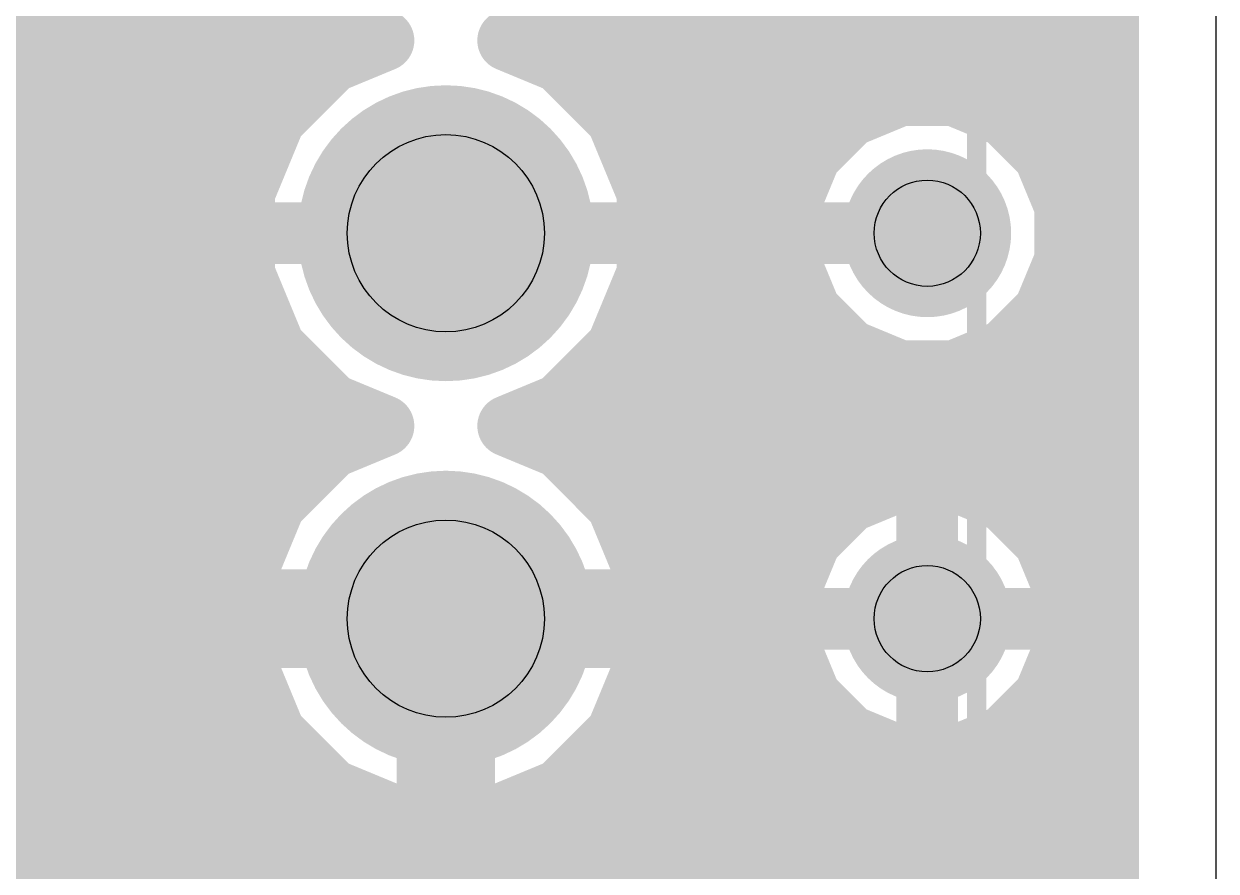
# Model space of a CAD drawing. Extents: x 0 to 1.9, y 0 to 1.15.
# Drawn here: x 1.5904 to 1.9, y 0.3845 to 0.6043 of the extents above; entities that cross this region are included whole.
import ezdxf

# ---------------------------------------------------------------- set-up
doc = ezdxf.new("R2010")
doc.units = 0
for name, color, linetype in [('1', 22, 'CONTINUOUS'), ('16', 175, 'CONTINUOUS'), ('17', 82, 'CONTINUOUS'), ('20', 7, 'CONTINUOUS'), ('21', 253, 'CONTINUOUS'), ('44', 253, 'CONTINUOUS')]:
    doc.layers.add(name, color=color, linetype=linetype)

# ---------------------------------------------------------------- blocks, each defined once
blk = doc.blocks.new('ROUNDP')
at = {"const_width": 0.5}
blk.add_lwpolyline([(0, -0.25, 1), (0, 0.25, 1), (0, -0.25)], format="xyb", dxfattribs=at)

msp = doc.modelspace()

# ---------------------------------------------------------------- linework, layer by layer
at = {"layer": '1', "const_width": 0.016}
for points in [[(1.872, 1.122), (1.872, 0.028)], [(1.655589, 0.620326), (1.670326, 0.605589)], [(1.729674, 0.605589), (1.74441, 0.620326)], [(1.493527, 0.608), (1.667915, 0.608)], [(1.670326, 0.605589), (1.68382, 0.6)], [(1.71618, 0.6), (1.729674, 0.605589)], [(1.732085, 0.608), (1.872, 0.608)], [(1.68382, 0.6), (1.670326, 0.59441)], [(1.729674, 0.59441), (1.71618, 0.6)], [(1.670326, 0.59441), (1.655589, 0.579674)], [(1.74441, 0.579674), (1.729674, 0.59441)], [(1.493527, 0.592), (1.667915, 0.592)], [(1.732085, 0.592), (1.872, 0.592)], [(1.817883, 0.585779), (1.804733, 0.580332)], [(1.832117, 0.585779), (1.817883, 0.585779)], [(1.845267, 0.580332), (1.832117, 0.585779)], [(1.804733, 0.580332), (1.794668, 0.570267)], [(1.855332, 0.570267), (1.845267, 0.580332)], [(1.655589, 0.579674), (1.647614, 0.56042)], [(1.752386, 0.56042), (1.74441, 0.579674)], [(1.493527, 0.576), (1.654068, 0.576)], [(1.745932, 0.576), (1.8004, 0.576)], [(1.8496, 0.576), (1.872, 0.576)], [(1.794668, 0.570267), (1.78922, 0.557117)], [(1.860779, 0.557117), (1.855332, 0.570267)], [(1.493527, 0.56), (1.647614, 0.56)], [(1.647614, 0.56042), (1.647614, 0.53958)], [(1.752386, 0.53958), (1.752386, 0.56042)], [(1.752386, 0.56), (1.790415, 0.56)], [(1.859585, 0.56), (1.872, 0.56)], [(1.78922, 0.557117), (1.78922, 0.542883)], [(1.860779, 0.542883), (1.860779, 0.557117)], [(1.496605, 0.544), (1.647614, 0.544)], [(1.752386, 0.544), (1.78922, 0.544)], [(1.860779, 0.544), (1.872, 0.544)], [(1.78922, 0.542883), (1.794668, 0.529733)], [(1.855332, 0.529733), (1.860779, 0.542883)], [(1.647614, 0.53958), (1.655589, 0.520326)], [(1.74441, 0.520326), (1.752386, 0.53958)], [(1.497527, 0.528), (1.652411, 0.528)], [(1.747589, 0.528), (1.7964, 0.528)], [(1.794668, 0.529733), (1.804733, 0.519668)], [(1.845267, 0.519668), (1.855332, 0.529733)], [(1.8536, 0.528), (1.872, 0.528)], [(1.655589, 0.520326), (1.670326, 0.505589)], [(1.729674, 0.505589), (1.74441, 0.520326)], [(1.804733, 0.519668), (1.817883, 0.51422)], [(1.832117, 0.51422), (1.845267, 0.519668)], [(1.817883, 0.51422), (1.832117, 0.51422)], [(1.454796, 0.512), (1.663915, 0.512)], [(1.736085, 0.512), (1.872, 0.512)], [(1.670326, 0.505589), (1.68382, 0.5)], [(1.71618, 0.5), (1.729674, 0.505589)], [(1.68382, 0.5), (1.670326, 0.49441)], [(1.729674, 0.49441), (1.71618, 0.5)], [(1.497527, 0.496), (1.674163, 0.496)], [(1.670326, 0.49441), (1.655589, 0.479674)], [(1.725837, 0.496), (1.872, 0.496)], [(1.74441, 0.479674), (1.729674, 0.49441)], [(1.817883, 0.485779), (1.804733, 0.480332)], [(1.832117, 0.485779), (1.817883, 0.485779)], [(1.845267, 0.480332), (1.832117, 0.485779)], [(1.496266, 0.48), (1.655915, 0.48)], [(1.655589, 0.479674), (1.647614, 0.46042)], [(1.744085, 0.48), (1.8044, 0.48)], [(1.752386, 0.46042), (1.74441, 0.479674)], [(1.804733, 0.480332), (1.794668, 0.470267)], [(1.855332, 0.470267), (1.845267, 0.480332)], [(1.8456, 0.48), (1.872, 0.48)], [(1.794668, 0.470267), (1.78922, 0.457117)], [(1.860779, 0.457117), (1.855332, 0.470267)], [(1.400811, 0.464), (1.649097, 0.464)], [(1.750903, 0.464), (1.792072, 0.464)], [(1.857928, 0.464), (1.872, 0.464)], [(1.647614, 0.46042), (1.647614, 0.43958)], [(1.752386, 0.43958), (1.752386, 0.46042)], [(1.78922, 0.457117), (1.78922, 0.442883)], [(1.860779, 0.442883), (1.860779, 0.457117)], [(1.400811, 0.448), (1.647614, 0.448)], [(1.752386, 0.448), (1.78922, 0.448)], [(1.860779, 0.448), (1.872, 0.448)], [(1.78922, 0.442883), (1.794668, 0.429733)], [(1.855332, 0.429733), (1.860779, 0.442883)], [(1.647614, 0.43958), (1.655589, 0.420326)], [(1.74441, 0.420326), (1.752386, 0.43958)], [(1.400811, 0.432), (1.650754, 0.432)], [(1.749246, 0.432), (1.793728, 0.432)], [(1.856272, 0.432), (1.872, 0.432)], [(1.794668, 0.429733), (1.804733, 0.419668)], [(1.845267, 0.419668), (1.855332, 0.429733)], [(1.655589, 0.420326), (1.670326, 0.405589)], [(1.729674, 0.405589), (1.74441, 0.420326)], [(1.804733, 0.419668), (1.817883, 0.41422)], [(1.832117, 0.41422), (1.845267, 0.419668)], [(1.400811, 0.416), (1.659915, 0.416)], [(1.740085, 0.416), (1.813587, 0.416)], [(1.817883, 0.41422), (1.832117, 0.41422)], [(1.836413, 0.416), (1.872, 0.416)], [(1.670326, 0.405589), (1.68958, 0.397614)], [(1.71042, 0.397614), (1.729674, 0.405589)], [(1.397, 0.4), (1.68382, 0.4)], [(1.68958, 0.397614), (1.71042, 0.397614)], [(1.71618, 0.4), (1.872, 0.4)], [(1.409613, 0.384), (1.872, 0.384)]]:
    msp.add_lwpolyline(points, dxfattribs=at)
at = {"layer": '1', "const_width": 0.008}
for points in [[(1.671857, 0.609285, 1), (1.668795, 0.601894)], [(1.667915, 0.604, 1), (1.667915, 0.612)], [(1.732085, 0.612, 1), (1.732085, 0.604)], [(1.731205, 0.601894, 1), (1.728143, 0.609285)], [(1.872, 0.604, 1), (1.872, 0.612)], [(1.667497, 0.602761, 1), (1.673154, 0.608418)], [(1.726846, 0.608418, 1), (1.732503, 0.602761)], [(1.685351, 0.596304, 1), (1.682289, 0.603695)], [(1.682289, 0.596304, 1), (1.685351, 0.603695)], [(1.71771, 0.603695, 1), (1.714649, 0.596304)], [(1.714649, 0.603695, 1), (1.71771, 0.596304)], [(1.668795, 0.598106, 1), (1.671856, 0.590715)], [(1.673154, 0.591582, 1), (1.667497, 0.597239)], [(1.732503, 0.597239, 1), (1.726846, 0.591582)], [(1.728143, 0.590715, 1), (1.731205, 0.598106)], [(1.667915, 0.588, 1), (1.667915, 0.596)], [(1.732085, 0.596, 1), (1.732085, 0.588)], [(1.872, 0.588, 1), (1.872, 0.596)], [(1.817883, 0.589779, 1), (1.817883, 0.581779)], [(1.819414, 0.582084, 1), (1.816352, 0.589475)], [(1.833648, 0.589475, 1), (1.830586, 0.582084)], [(1.832117, 0.581779, 1), (1.832117, 0.589779)], [(1.807561, 0.577504, 1), (1.801904, 0.583161)], [(1.848096, 0.583161, 1), (1.842439, 0.577504)], [(1.652761, 0.582503, 1), (1.658418, 0.576846)], [(1.659285, 0.578143, 1), (1.651894, 0.581205)], [(1.748106, 0.581205, 1), (1.740715, 0.578143)], [(1.741582, 0.576846, 1), (1.747239, 0.582503)], [(1.803202, 0.584028, 1), (1.806263, 0.576637)], [(1.843737, 0.576637, 1), (1.846798, 0.584028)], [(1.654068, 0.572, 1), (1.654068, 0.58)], [(1.745932, 0.58, 1), (1.745932, 0.572)], [(1.8004, 0.572, 1), (1.8004, 0.58)], [(1.8496, 0.58, 1), (1.8496, 0.572)], [(1.872, 0.572, 1), (1.872, 0.58)], [(1.791839, 0.573096, 1), (1.797496, 0.567439)], [(1.798363, 0.568737, 1), (1.790972, 0.571798)], [(1.859028, 0.571798, 1), (1.851637, 0.568737)], [(1.852504, 0.567439, 1), (1.858161, 0.573096)], [(1.651614, 0.56042, 1), (1.643614, 0.56042)], [(1.647614, 0.556, 1), (1.647614, 0.564)], [(1.756386, 0.56042, 1), (1.748386, 0.56042)], [(1.752386, 0.564, 1), (1.752386, 0.556)], [(1.790415, 0.556, 1), (1.790415, 0.564)], [(1.859585, 0.564, 1), (1.859585, 0.556)], [(1.872, 0.556, 1), (1.872, 0.564)], [(1.643919, 0.561951, 1), (1.65131, 0.558889)], [(1.74869, 0.558889, 1), (1.756081, 0.561951)], [(1.79322, 0.557117, 1), (1.78522, 0.557117)], [(1.864779, 0.557117, 1), (1.856779, 0.557117)], [(1.785525, 0.558648, 1), (1.792916, 0.555586)], [(1.857084, 0.555586, 1), (1.864475, 0.558648)], [(1.647614, 0.54, 1), (1.647614, 0.548)], [(1.752386, 0.548, 1), (1.752386, 0.54)], [(1.78922, 0.54, 1), (1.78922, 0.548)], [(1.860779, 0.548, 1), (1.860779, 0.54)], [(1.872, 0.54, 1), (1.872, 0.548)], [(1.792916, 0.544414, 1), (1.785525, 0.541352)], [(1.864475, 0.541352, 1), (1.857084, 0.544414)], [(1.65131, 0.54111, 1), (1.643919, 0.538049)], [(1.756081, 0.538049, 1), (1.74869, 0.54111)], [(1.78522, 0.542883, 1), (1.79322, 0.542883)], [(1.856779, 0.542883, 1), (1.864779, 0.542883)], [(1.643614, 0.53958, 1), (1.651614, 0.53958)], [(1.748386, 0.53958, 1), (1.756386, 0.53958)], [(1.652411, 0.524, 1), (1.652411, 0.532)], [(1.747589, 0.532, 1), (1.747589, 0.524)], [(1.797496, 0.532561, 1), (1.791839, 0.526904)], [(1.7964, 0.524, 1), (1.7964, 0.532)], [(1.8536, 0.532, 1), (1.8536, 0.524)], [(1.858161, 0.526904, 1), (1.852504, 0.532561)], [(1.872, 0.524, 1), (1.872, 0.532)], [(1.790972, 0.528202, 1), (1.798363, 0.531263)], [(1.851637, 0.531263, 1), (1.859028, 0.528202)], [(1.658418, 0.523154, 1), (1.652761, 0.517497)], [(1.747239, 0.517497, 1), (1.741582, 0.523154)], [(1.806263, 0.523363, 1), (1.803202, 0.515972)], [(1.801904, 0.516839, 1), (1.807561, 0.522496)], [(1.842439, 0.522496, 1), (1.848096, 0.516839)], [(1.846798, 0.515972, 1), (1.843737, 0.523363)], [(1.651894, 0.518795, 1), (1.659285, 0.521857)], [(1.740715, 0.521857, 1), (1.748106, 0.518795)], [(1.817883, 0.51822, 1), (1.817883, 0.51022)], [(1.816352, 0.510525, 1), (1.819414, 0.517916)], [(1.830586, 0.517916, 1), (1.833648, 0.510525)], [(1.832117, 0.51022, 1), (1.832117, 0.51822)], [(1.663915, 0.508, 1), (1.663915, 0.516)], [(1.736085, 0.516, 1), (1.736085, 0.508)], [(1.872, 0.508, 1), (1.872, 0.516)], [(1.671856, 0.509285, 1), (1.668795, 0.501894)], [(1.667497, 0.502761, 1), (1.673154, 0.508418)], [(1.726846, 0.508418, 1), (1.732503, 0.502761)], [(1.731205, 0.501894, 1), (1.728143, 0.509285)], [(1.685351, 0.496304, 1), (1.68229, 0.503696)], [(1.68229, 0.496304, 1), (1.685351, 0.503696)], [(1.71771, 0.503696, 1), (1.714649, 0.496304)], [(1.714649, 0.503696, 1), (1.71771, 0.496304)], [(1.668795, 0.498106, 1), (1.671857, 0.490715)], [(1.673154, 0.491582, 1), (1.667497, 0.497239)], [(1.674163, 0.492, 1), (1.674163, 0.5)], [(1.725837, 0.5, 1), (1.725837, 0.492)], [(1.732503, 0.497239, 1), (1.726846, 0.491582)], [(1.728143, 0.490715, 1), (1.731205, 0.498106)], [(1.872, 0.492, 1), (1.872, 0.5)], [(1.817883, 0.489779, 1), (1.817883, 0.481779)], [(1.819414, 0.482084, 1), (1.816352, 0.489475)], [(1.833648, 0.489475, 1), (1.830586, 0.482084)], [(1.832117, 0.481779, 1), (1.832117, 0.489779)], [(1.652761, 0.482503, 1), (1.658418, 0.476846)], [(1.659285, 0.478143, 1), (1.651894, 0.481205)], [(1.655915, 0.476, 1), (1.655915, 0.484)], [(1.744085, 0.484, 1), (1.744085, 0.476)], [(1.748106, 0.481205, 1), (1.740715, 0.478143)], [(1.741582, 0.476846, 1), (1.747239, 0.482503)], [(1.803202, 0.484028, 1), (1.806263, 0.476637)], [(1.807561, 0.477504, 1), (1.801904, 0.483161)], [(1.8044, 0.476, 1), (1.8044, 0.484)], [(1.848096, 0.483161, 1), (1.842439, 0.477504)], [(1.8456, 0.484, 1), (1.8456, 0.476)], [(1.843737, 0.476637, 1), (1.846798, 0.484028)], [(1.872, 0.476, 1), (1.872, 0.484)], [(1.791839, 0.473096, 1), (1.797496, 0.467439)], [(1.798363, 0.468737, 1), (1.790972, 0.471798)], [(1.859028, 0.471798, 1), (1.851637, 0.468737)], [(1.852504, 0.467439, 1), (1.858161, 0.473096)], [(1.649097, 0.46, 1), (1.649097, 0.468)], [(1.750903, 0.468, 1), (1.750903, 0.46)], [(1.792072, 0.46, 1), (1.792072, 0.468)], [(1.857928, 0.468, 1), (1.857928, 0.46)], [(1.872, 0.46, 1), (1.872, 0.468)], [(1.651614, 0.46042, 1), (1.643614, 0.46042)], [(1.756386, 0.46042, 1), (1.748386, 0.46042)], [(1.643919, 0.461951, 1), (1.65131, 0.458889)], [(1.74869, 0.458889, 1), (1.756081, 0.461951)], [(1.79322, 0.457117, 1), (1.78522, 0.457117)], [(1.864779, 0.457117, 1), (1.856779, 0.457117)], [(1.785525, 0.458648, 1), (1.792916, 0.455586)], [(1.857084, 0.455586, 1), (1.864475, 0.458648)], [(1.647614, 0.444, 1), (1.647614, 0.452)], [(1.752386, 0.452, 1), (1.752386, 0.444)], [(1.78922, 0.444, 1), (1.78922, 0.452)], [(1.860779, 0.452, 1), (1.860779, 0.444)], [(1.872, 0.444, 1), (1.872, 0.452)], [(1.792916, 0.444414, 1), (1.785525, 0.441352)], [(1.864475, 0.441352, 1), (1.857084, 0.444414)], [(1.65131, 0.44111, 1), (1.643919, 0.438049)], [(1.756081, 0.438049, 1), (1.74869, 0.44111)], [(1.78522, 0.442883, 1), (1.79322, 0.442883)], [(1.856779, 0.442883, 1), (1.864779, 0.442883)], [(1.643614, 0.43958, 1), (1.651614, 0.43958)], [(1.748386, 0.43958, 1), (1.756386, 0.43958)], [(1.650754, 0.428, 1), (1.650754, 0.436)], [(1.749246, 0.436, 1), (1.749246, 0.428)], [(1.793728, 0.428, 1), (1.793728, 0.436)], [(1.856272, 0.436, 1), (1.856272, 0.428)], [(1.872, 0.428, 1), (1.872, 0.436)], [(1.797496, 0.432561, 1), (1.791839, 0.426904)], [(1.858161, 0.426904, 1), (1.852504, 0.432561)], [(1.790972, 0.428202, 1), (1.798363, 0.431263)], [(1.851637, 0.431263, 1), (1.859028, 0.428202)], [(1.658418, 0.423154, 1), (1.652761, 0.417497)], [(1.747239, 0.417497, 1), (1.741582, 0.423154)], [(1.806263, 0.423363, 1), (1.803202, 0.415972)], [(1.846798, 0.415972, 1), (1.843737, 0.423363)], [(1.651894, 0.418795, 1), (1.659285, 0.421857)], [(1.740715, 0.421857, 1), (1.748106, 0.418795)], [(1.801904, 0.416839, 1), (1.807561, 0.422496)], [(1.842439, 0.422496, 1), (1.848096, 0.416839)], [(1.659915, 0.412, 1), (1.659915, 0.42)], [(1.740085, 0.42, 1), (1.740085, 0.412)], [(1.813587, 0.412, 1), (1.813587, 0.42)], [(1.817883, 0.41822, 1), (1.817883, 0.41022)], [(1.816352, 0.410525, 1), (1.819414, 0.417916)], [(1.830586, 0.417916, 1), (1.833648, 0.410525)], [(1.832117, 0.41022, 1), (1.832117, 0.41822)], [(1.836413, 0.42, 1), (1.836413, 0.412)], [(1.872, 0.412, 1), (1.872, 0.42)], [(1.671857, 0.409285, 1), (1.668795, 0.401894)], [(1.667497, 0.402761, 1), (1.673154, 0.408418)], [(1.726846, 0.408418, 1), (1.732503, 0.402761)], [(1.731205, 0.401894, 1), (1.728143, 0.409285)], [(1.68382, 0.396, 1), (1.68382, 0.404)], [(1.68958, 0.401614, 1), (1.68958, 0.393614)], [(1.71042, 0.393614, 1), (1.71042, 0.401614)], [(1.71618, 0.404, 1), (1.71618, 0.396)], [(1.872, 0.396, 1), (1.872, 0.404)], [(1.688049, 0.393919, 1), (1.69111, 0.40131)], [(1.708889, 0.40131, 1), (1.711951, 0.393919)], [(1.872, 0.38, 1), (1.872, 0.388)]]:
    msp.add_lwpolyline(points, format="xyb", dxfattribs=at)
at = {"layer": '16', "const_width": 0.016}
for points in [[(1.872, 1.122), (1.872, 0.028)], [(1.655589, 0.620326), (1.670326, 0.605589)], [(1.729674, 0.605589), (1.74441, 0.620326)], [(1.122461, 0.608), (1.667915, 0.608)], [(1.670326, 0.605589), (1.68382, 0.6)], [(1.71618, 0.6), (1.729674, 0.605589)], [(1.732085, 0.608), (1.872, 0.608)], [(1.68382, 0.6), (1.670326, 0.59441)], [(1.729674, 0.59441), (1.71618, 0.6)], [(1.670326, 0.59441), (1.655589, 0.579674)], [(1.74441, 0.579674), (1.729674, 0.59441)], [(1.132454, 0.592), (1.667915, 0.592)], [(1.732085, 0.592), (1.872, 0.592)], [(1.817883, 0.585779), (1.804733, 0.580332)], [(1.832117, 0.585779), (1.817883, 0.585779)], [(1.845267, 0.580332), (1.832117, 0.585779)], [(1.804733, 0.580332), (1.7964, 0.572)], [(1.855332, 0.570267), (1.845267, 0.580332)], [(1.655589, 0.579674), (1.652411, 0.572)], [(1.747589, 0.572), (1.74441, 0.579674)], [(1.139081, 0.576), (1.654068, 0.576)], [(1.745932, 0.576), (1.8004, 0.576)], [(1.8496, 0.576), (1.872, 0.576)], [(1.640887, 0.572), (1.628, 0.559113)], [(1.652411, 0.572), (1.640887, 0.572)], [(1.7964, 0.572), (1.747589, 0.572)], [(1.860779, 0.557117), (1.855332, 0.570267)], [(1.14225, 0.56), (1.628887, 0.56)], [(1.628, 0.559113), (1.578, 0.509113)], [(1.859585, 0.56), (1.872, 0.56)], [(1.860779, 0.542883), (1.860779, 0.557117)], [(1.6, 0.5), (1.65, 0.55)], [(1.65, 0.55), (1.7, 0.55)], [(1.7, 0.55), (1.825, 0.55)], [(1.14225, 0.544), (1.612887, 0.544)], [(1.860779, 0.544), (1.872, 0.544)], [(1.855332, 0.529733), (1.860779, 0.542883)], [(1.140738, 0.528), (1.596887, 0.528)], [(1.74441, 0.520326), (1.747589, 0.528)], [(1.747589, 0.528), (1.7964, 0.528)], [(1.7964, 0.528), (1.804733, 0.519668)], [(1.845267, 0.519668), (1.855332, 0.529733)], [(1.8536, 0.528), (1.872, 0.528)], [(1.622, 0.490887), (1.654374, 0.523261)], [(1.654374, 0.523261), (1.655589, 0.520326)], [(1.655589, 0.520326), (1.670326, 0.505589)], [(1.729674, 0.505589), (1.74441, 0.520326)], [(1.804733, 0.519668), (1.817883, 0.51422)], [(1.832117, 0.51422), (1.845267, 0.519668)], [(1.817883, 0.51422), (1.832117, 0.51422)], [(1.643113, 0.512), (1.663915, 0.512)], [(1.736085, 0.512), (1.872, 0.512)], [(1.670326, 0.505589), (1.678367, 0.502258)], [(1.721633, 0.502259), (1.729674, 0.505589)], [(1.6, 0.5), (1.6, 0.2)], [(1.678355, 0.502255), (1.670447, 0.498225)], [(1.678367, 0.502258), (1.678355, 0.502255)], [(1.721645, 0.502255), (1.721633, 0.502259)], [(1.729553, 0.498225), (1.721645, 0.502255)], [(1.670447, 0.498225), (1.663267, 0.493009)], [(1.736733, 0.493009), (1.729553, 0.498225)], [(1.627113, 0.496), (1.667384, 0.496)], [(1.732616, 0.496), (1.872, 0.496)], [(1.622, 0.190887), (1.622, 0.490887)], [(1.663267, 0.493009), (1.656991, 0.486733)], [(1.743009, 0.486733), (1.736733, 0.493009)], [(1.813397, 0.488251), (1.806157, 0.485252)], [(1.821082, 0.489779), (1.813397, 0.488251)], [(1.824999, 0.489779), (1.821082, 0.489779)], [(1.824999, 0.450001), (1.824999, 0.489779)], [(1.825, 0.489779), (1.825, 0.450001)], [(1.828918, 0.489779), (1.825, 0.489779)], [(1.836603, 0.488251), (1.828918, 0.489779)], [(1.843843, 0.485252), (1.836603, 0.488251)], [(1.656991, 0.486733), (1.651774, 0.479553)], [(1.748225, 0.479553), (1.743009, 0.486733)], [(1.806157, 0.485252), (1.799642, 0.480899)], [(1.850358, 0.480899), (1.843843, 0.485252)], [(1.622, 0.48), (1.6521, 0.48)], [(1.651774, 0.479553), (1.647745, 0.471645)], [(1.7479, 0.48), (1.798743, 0.48)], [(1.752255, 0.471645), (1.748225, 0.479553)], [(1.799642, 0.480899), (1.794101, 0.475358)], [(1.824999, 0.48), (1.825, 0.48)], [(1.855899, 0.475358), (1.850358, 0.480899)], [(1.851257, 0.48), (1.872, 0.48)], [(1.794101, 0.475358), (1.789748, 0.468843)], [(1.860252, 0.468843), (1.855899, 0.475358)], [(1.647745, 0.471645), (1.645003, 0.463204)], [(1.754997, 0.463204), (1.752255, 0.471645)], [(1.789748, 0.468843), (1.786749, 0.461603)], [(1.863251, 0.461603), (1.860252, 0.468843)], [(1.622, 0.464), (1.645261, 0.464)], [(1.645003, 0.463204), (1.643671, 0.454795)], [(1.754739, 0.464), (1.787742, 0.464)], [(1.756329, 0.454795), (1.754997, 0.463204)], [(1.824999, 0.464), (1.825, 0.464)], [(1.862258, 0.464), (1.872, 0.464)], [(1.786749, 0.461603), (1.78522, 0.453918)], [(1.864779, 0.453918), (1.863251, 0.461603)], [(1.643671, 0.454795), (1.695204, 0.454795)], [(1.695204, 0.454795), (1.695204, 0.445204)], [(1.704796, 0.445204), (1.704796, 0.454795)], [(1.704796, 0.454795), (1.756329, 0.454795)], [(1.78522, 0.453918), (1.78522, 0.45)], [(1.864779, 0.45), (1.864779, 0.453918)], [(1.622, 0.448), (1.695204, 0.448)], [(1.704796, 0.448), (1.78522, 0.448)], [(1.78522, 0.45), (1.824999, 0.45)], [(1.824999, 0.449999), (1.78522, 0.449999)], [(1.78522, 0.449999), (1.78522, 0.446082)], [(1.825, 0.450001), (1.824999, 0.450001)], [(1.824999, 0.45), (1.824999, 0.449999)], [(1.824999, 0.41022), (1.824999, 0.449999)], [(1.824999, 0.449999), (1.825, 0.449999)], [(1.824999, 0.448), (1.825, 0.448)], [(1.825, 0.449999), (1.825, 0.41022)], [(1.825001, 0.449999), (1.825001, 0.45)], [(1.825001, 0.45), (1.864779, 0.45)], [(1.864779, 0.449999), (1.825001, 0.449999)], [(1.864779, 0.446082), (1.864779, 0.449999)], [(1.864779, 0.448), (1.872, 0.448)], [(1.695204, 0.445204), (1.643671, 0.445204)], [(1.643671, 0.445204), (1.645003, 0.436796)], [(1.695204, 0.393671), (1.695204, 0.445204)], [(1.695204, 0.445204), (1.704795, 0.445204)], [(1.704795, 0.445204), (1.704795, 0.393671)], [(1.756329, 0.445204), (1.704796, 0.445204)], [(1.754997, 0.436796), (1.756329, 0.445204)], [(1.78522, 0.446082), (1.786749, 0.438397)], [(1.863251, 0.438397), (1.864779, 0.446082)], [(1.786749, 0.438397), (1.789748, 0.431157)], [(1.860252, 0.431157), (1.863251, 0.438397)], [(1.645003, 0.436796), (1.647745, 0.428355)], [(1.752255, 0.428355), (1.754997, 0.436796)], [(1.622, 0.432), (1.646561, 0.432)], [(1.695204, 0.432), (1.704795, 0.432)], [(1.753439, 0.432), (1.789399, 0.432)], [(1.824999, 0.432), (1.825, 0.432)], [(1.860601, 0.432), (1.872, 0.432)], [(1.789748, 0.431157), (1.794101, 0.424642)], [(1.855899, 0.424642), (1.860252, 0.431157)], [(1.647745, 0.428355), (1.651774, 0.420447)], [(1.748225, 0.420447), (1.752255, 0.428355)], [(1.794101, 0.424642), (1.799642, 0.419101)], [(1.850358, 0.419101), (1.855899, 0.424642)], [(1.651774, 0.420447), (1.656991, 0.413267)], [(1.743009, 0.413267), (1.748225, 0.420447)], [(1.799642, 0.419101), (1.806157, 0.414748)], [(1.843843, 0.414748), (1.850358, 0.419101)], [(1.622, 0.416), (1.655006, 0.416)], [(1.656991, 0.413267), (1.663267, 0.406991)], [(1.695204, 0.416), (1.704795, 0.416)], [(1.736733, 0.406991), (1.743009, 0.413267)], [(1.744994, 0.416), (1.804283, 0.416)], [(1.806157, 0.414748), (1.813397, 0.411749)], [(1.824999, 0.416), (1.825, 0.416)], [(1.836603, 0.411749), (1.843843, 0.414748)], [(1.845717, 0.416), (1.872, 0.416)], [(1.813397, 0.411749), (1.821082, 0.41022)], [(1.821082, 0.41022), (1.824999, 0.41022)], [(1.825, 0.41022), (1.828918, 0.41022)], [(1.828918, 0.41022), (1.836603, 0.411749)], [(1.663267, 0.406991), (1.670447, 0.401774)], [(1.729553, 0.401774), (1.736733, 0.406991)], [(1.670447, 0.401774), (1.678355, 0.397745)], [(1.721645, 0.397745), (1.729553, 0.401774)], [(1.622, 0.4), (1.67393, 0.4)], [(1.678355, 0.397745), (1.686796, 0.395003)], [(1.695204, 0.4), (1.704795, 0.4)], [(1.713204, 0.395003), (1.721645, 0.397745)], [(1.72607, 0.4), (1.872, 0.4)], [(1.686796, 0.395003), (1.695204, 0.393671)], [(1.704795, 0.393671), (1.713204, 0.395003)], [(1.622, 0.384), (1.872, 0.384)]]:
    msp.add_lwpolyline(points, dxfattribs=at)
at = {"layer": '16', "const_width": 0.008}
for points in [[(1.671856, 0.609285, 1), (1.668795, 0.601894)], [(1.667915, 0.604, 1), (1.667915, 0.612)], [(1.732085, 0.612, 1), (1.732085, 0.604)], [(1.731205, 0.601894, 1), (1.728143, 0.609285)], [(1.872, 0.604, 1), (1.872, 0.612)], [(1.667497, 0.602761, 1), (1.673154, 0.608418)], [(1.726846, 0.608418, 1), (1.732503, 0.602761)], [(1.685351, 0.596304, 1), (1.682289, 0.603696)], [(1.682289, 0.596304, 1), (1.685351, 0.603696)], [(1.71771, 0.603696, 1), (1.714649, 0.596304)], [(1.714649, 0.603696, 1), (1.71771, 0.596304)], [(1.668795, 0.598106, 1), (1.671857, 0.590715)], [(1.673154, 0.591582, 1), (1.667497, 0.597239)], [(1.732503, 0.597239, 1), (1.726846, 0.591582)], [(1.728143, 0.590715, 1), (1.731205, 0.598106)], [(1.667915, 0.588, 1), (1.667915, 0.596)], [(1.732085, 0.596, 1), (1.732085, 0.588)], [(1.872, 0.588, 1), (1.872, 0.596)], [(1.817883, 0.589779, 1), (1.817883, 0.581779)], [(1.819414, 0.582084, 1), (1.816352, 0.589475)], [(1.833648, 0.589475, 1), (1.830586, 0.582084)], [(1.832117, 0.581779, 1), (1.832117, 0.589779)], [(1.807561, 0.577504, 1), (1.801904, 0.583161)], [(1.848096, 0.583161, 1), (1.842439, 0.577504)], [(1.652761, 0.582503, 1), (1.658418, 0.576846)], [(1.659285, 0.578143, 1), (1.651894, 0.581205)], [(1.748106, 0.581205, 1), (1.740715, 0.578143)], [(1.741582, 0.576846, 1), (1.747239, 0.582503)], [(1.803202, 0.584028, 1), (1.806263, 0.576637)], [(1.843737, 0.576637, 1), (1.846798, 0.584028)], [(1.654068, 0.572, 1), (1.654068, 0.58)], [(1.745932, 0.58, 1), (1.745932, 0.572)], [(1.8004, 0.572, 1), (1.8004, 0.58)], [(1.8496, 0.58, 1), (1.8496, 0.572)], [(1.872, 0.572, 1), (1.872, 0.58)], [(1.640887, 0.576, 1), (1.640887, 0.568)], [(1.643716, 0.569171, 1), (1.638059, 0.574828)], [(1.652411, 0.568, 1), (1.652411, 0.576)], [(1.747589, 0.576, 1), (1.747589, 0.568)], [(1.7964, 0.568, 1), (1.7964, 0.576)], [(1.648715, 0.573531, 1), (1.656106, 0.570469)], [(1.743894, 0.570469, 1), (1.751285, 0.573531)], [(1.793572, 0.574828, 1), (1.799229, 0.569171)], [(1.859028, 0.571798, 1), (1.851637, 0.568737)], [(1.852504, 0.567439, 1), (1.858161, 0.573096)], [(1.630828, 0.556284, 1), (1.625172, 0.561941)], [(1.628887, 0.556, 1), (1.628887, 0.564)], [(1.859585, 0.564, 1), (1.859585, 0.556)], [(1.872, 0.556, 1), (1.872, 0.564)], [(1.625172, 0.561941, 1), (1.630828, 0.556284)], [(1.864779, 0.557117, 1), (1.856779, 0.557117)], [(1.857084, 0.555586, 1), (1.864475, 0.558648)], [(1.65, 0.554, 1), (1.65, 0.546)], [(1.652828, 0.547172, 1), (1.647172, 0.552828)], [(1.7, 0.554, 1), (1.7, 0.546)], [(1.7, 0.546, 1), (1.7, 0.554)], [(1.825, 0.546, 1), (1.825, 0.554)], [(1.612887, 0.54, 1), (1.612887, 0.548)], [(1.860779, 0.548, 1), (1.860779, 0.54)], [(1.872, 0.54, 1), (1.872, 0.548)], [(1.864475, 0.541352, 1), (1.857084, 0.544414)], [(1.856779, 0.542883, 1), (1.864779, 0.542883)], [(1.596887, 0.524, 1), (1.596887, 0.532)], [(1.747589, 0.532, 1), (1.747589, 0.524)], [(1.751285, 0.526469, 1), (1.743894, 0.529531)], [(1.799229, 0.530828, 1), (1.793572, 0.525172)], [(1.7964, 0.524, 1), (1.7964, 0.532)], [(1.8536, 0.532, 1), (1.8536, 0.524)], [(1.858161, 0.526904, 1), (1.852504, 0.532561)], [(1.872, 0.524, 1), (1.872, 0.532)], [(1.851637, 0.531263, 1), (1.859028, 0.528202)], [(1.658069, 0.524792, 1), (1.650678, 0.52173)], [(1.657202, 0.520433, 1), (1.651545, 0.526089)], [(1.658418, 0.523154, 1), (1.652761, 0.517497)], [(1.747239, 0.517497, 1), (1.741582, 0.523154)], [(1.806263, 0.523363, 1), (1.803202, 0.515972)], [(1.801904, 0.516839, 1), (1.807561, 0.522496)], [(1.842439, 0.522496, 1), (1.848096, 0.516839)], [(1.846798, 0.515972, 1), (1.843737, 0.523363)], [(1.651894, 0.518795, 1), (1.659285, 0.521856)], [(1.740715, 0.521857, 1), (1.748106, 0.518795)], [(1.817883, 0.51822, 1), (1.817883, 0.51022)], [(1.816352, 0.510525, 1), (1.819414, 0.517916)], [(1.830586, 0.517916, 1), (1.833648, 0.510525)], [(1.832117, 0.51022, 1), (1.832117, 0.51822)], [(1.643113, 0.516, 1), (1.643113, 0.508)], [(1.663915, 0.508, 1), (1.663915, 0.516)], [(1.736085, 0.516, 1), (1.736085, 0.508)], [(1.872, 0.508, 1), (1.872, 0.516)], [(1.671857, 0.509285, 1), (1.668795, 0.501894)], [(1.667497, 0.502761, 1), (1.673154, 0.508418)], [(1.726846, 0.508418, 1), (1.732503, 0.502761)], [(1.731205, 0.501894, 1), (1.728143, 0.509285)], [(1.604, 0.5, 1), (1.596, 0.5)], [(1.677149, 0.506068, 1), (1.679562, 0.498441)], [(1.680171, 0.498691, 1), (1.676539, 0.505819)], [(1.676837, 0.498563, 1), (1.679898, 0.505954)], [(1.679574, 0.498445, 1), (1.677161, 0.506072)], [(1.722874, 0.506061, 1), (1.720391, 0.498456)], [(1.720102, 0.505954, 1), (1.723163, 0.498563)], [(1.723461, 0.505819, 1), (1.719829, 0.498691)], [(1.720403, 0.498452, 1), (1.722886, 0.506057)], [(1.597172, 0.502828, 1), (1.602828, 0.497172)], [(1.668631, 0.501789, 1), (1.672263, 0.494661)], [(1.672798, 0.494989, 1), (1.668096, 0.501461)], [(1.731904, 0.501461, 1), (1.727201, 0.494989)], [(1.727737, 0.494661, 1), (1.731368, 0.501789)], [(1.627113, 0.5, 1), (1.627113, 0.492)], [(1.667384, 0.492, 1), (1.667384, 0.5)], [(1.732616, 0.5, 1), (1.732616, 0.492)], [(1.872, 0.492, 1), (1.872, 0.5)], [(1.626, 0.490887, 1), (1.618, 0.490887)], [(1.660916, 0.496245, 1), (1.665618, 0.489773)], [(1.666096, 0.49018, 1), (1.660439, 0.495837)], [(1.739561, 0.495837, 1), (1.733904, 0.49018)], [(1.734382, 0.489773, 1), (1.739084, 0.496245)], [(1.619171, 0.493716, 1), (1.624828, 0.488059)], [(1.812616, 0.492174, 1), (1.814177, 0.484328)], [(1.814927, 0.484555, 1), (1.811866, 0.491946)], [(1.821082, 0.493779, 1), (1.821082, 0.485779)], [(1.821862, 0.485856, 1), (1.820302, 0.493703)], [(1.828999, 0.489779, 1), (1.820999, 0.489779)], [(1.829, 0.489779, 1), (1.821, 0.489779)], [(1.825, 0.493779, 1), (1.825, 0.485779)], [(1.829698, 0.493703, 1), (1.828138, 0.485856)], [(1.824999, 0.485779, 1), (1.824999, 0.493779)], [(1.828918, 0.485779, 1), (1.828918, 0.493779)], [(1.838134, 0.491946, 1), (1.835072, 0.484555)], [(1.835823, 0.484328, 1), (1.837384, 0.492174)], [(1.654163, 0.489561, 1), (1.65982, 0.483904)], [(1.660227, 0.484382, 1), (1.653755, 0.489084)], [(1.746245, 0.489084, 1), (1.739773, 0.484382)], [(1.74018, 0.483904, 1), (1.745837, 0.489561)], [(1.804627, 0.488948, 1), (1.807688, 0.481557)], [(1.80838, 0.481926, 1), (1.803935, 0.488578)], [(1.846065, 0.488578, 1), (1.84162, 0.481926)], [(1.842312, 0.481557, 1), (1.845373, 0.488948)], [(1.622, 0.484, 1), (1.622, 0.476)], [(1.655339, 0.477737, 1), (1.64821, 0.481368)], [(1.6521, 0.476, 1), (1.6521, 0.484)], [(1.7479, 0.484, 1), (1.7479, 0.476)], [(1.751789, 0.481368, 1), (1.744661, 0.477737)], [(1.79742, 0.484224, 1), (1.801864, 0.477573)], [(1.80247, 0.47807, 1), (1.796814, 0.483727)], [(1.798743, 0.476, 1), (1.798743, 0.484)], [(1.824999, 0.484, 1), (1.824999, 0.476)], [(1.825, 0.476, 1), (1.825, 0.484)], [(1.853186, 0.483727, 1), (1.847529, 0.47807)], [(1.851257, 0.484, 1), (1.851257, 0.476)], [(1.848136, 0.477573, 1), (1.85258, 0.484224)], [(1.872, 0.476, 1), (1.872, 0.484)], [(1.648538, 0.481904, 1), (1.655011, 0.477201)], [(1.744989, 0.477201, 1), (1.751461, 0.481904)], [(1.797427, 0.473136, 1), (1.790775, 0.47758)], [(1.859224, 0.47758, 1), (1.852573, 0.473136)], [(1.791273, 0.478186, 1), (1.79693, 0.472529)], [(1.85307, 0.472529, 1), (1.858727, 0.478186)], [(1.644181, 0.473461, 1), (1.651309, 0.469829)], [(1.651549, 0.470408, 1), (1.643941, 0.472881)], [(1.756059, 0.472881, 1), (1.74845, 0.470408)], [(1.748691, 0.469829, 1), (1.755819, 0.473461)], [(1.793443, 0.467312, 1), (1.786052, 0.470373)], [(1.863948, 0.470373, 1), (1.856557, 0.467312)], [(1.786422, 0.471065, 1), (1.793074, 0.46662)], [(1.856926, 0.46662, 1), (1.863578, 0.471065)], [(1.622, 0.468, 1), (1.622, 0.46)], [(1.648953, 0.462578, 1), (1.641052, 0.463829)], [(1.645261, 0.46, 1), (1.645261, 0.468)], [(1.754739, 0.468, 1), (1.754739, 0.46)], [(1.758948, 0.463829, 1), (1.751047, 0.462578)], [(1.787742, 0.46, 1), (1.787742, 0.468)], [(1.824999, 0.468, 1), (1.824999, 0.46)], [(1.825, 0.46, 1), (1.825, 0.468)], [(1.862258, 0.468, 1), (1.862258, 0.46)], [(1.872, 0.46, 1), (1.872, 0.468)], [(1.641198, 0.46444, 1), (1.648807, 0.461968)], [(1.751193, 0.461968, 1), (1.758802, 0.46444)], [(1.790672, 0.460823, 1), (1.782826, 0.462384)], [(1.867174, 0.462384, 1), (1.859328, 0.460823)], [(1.783054, 0.463134, 1), (1.790445, 0.460072)], [(1.859555, 0.460072, 1), (1.866946, 0.463134)], [(1.643671, 0.458795, 1), (1.643671, 0.450795)], [(1.699204, 0.454795, 1), (1.691204, 0.454795)], [(1.695204, 0.450795, 1), (1.695204, 0.458795)], [(1.708796, 0.454795, 1), (1.700796, 0.454795)], [(1.704796, 0.458795, 1), (1.704796, 0.450795)], [(1.756329, 0.450795, 1), (1.756329, 0.458795)], [(1.78922, 0.453918, 1), (1.78122, 0.453918)], [(1.868779, 0.453918, 1), (1.860779, 0.453918)], [(1.63972, 0.455421, 1), (1.647622, 0.45417)], [(1.752378, 0.45417, 1), (1.76028, 0.455421)], [(1.781297, 0.454698, 1), (1.789144, 0.453138)], [(1.860856, 0.453138, 1), (1.868703, 0.454698)], [(1.622, 0.452, 1), (1.622, 0.444)], [(1.695204, 0.444, 1), (1.695204, 0.452)], [(1.704796, 0.452, 1), (1.704796, 0.444)], [(1.78522, 0.454, 1), (1.78522, 0.446)], [(1.78522, 0.453999, 1), (1.78522, 0.445999)], [(1.78922, 0.449999, 1), (1.78122, 0.449999)], [(1.78522, 0.444, 1), (1.78522, 0.452)], [(1.824999, 0.454001, 1), (1.824999, 0.446001)], [(1.828999, 0.45, 1), (1.820999, 0.45)], [(1.828999, 0.449999, 1), (1.820999, 0.449999)], [(1.824999, 0.453999, 1), (1.824999, 0.445999)], [(1.824999, 0.452, 1), (1.824999, 0.444)], [(1.829, 0.449999, 1), (1.821, 0.449999)], [(1.829001, 0.45, 1), (1.821001, 0.45)], [(1.825001, 0.454, 1), (1.825001, 0.446)], [(1.825001, 0.453999, 1), (1.825001, 0.445999)], [(1.824999, 0.446, 1), (1.824999, 0.454)], [(1.824999, 0.445999, 1), (1.824999, 0.453999)], [(1.825, 0.446001, 1), (1.825, 0.454001)], [(1.825, 0.445999, 1), (1.825, 0.453999)], [(1.825, 0.444, 1), (1.825, 0.452)], [(1.868779, 0.449999, 1), (1.860779, 0.449999)], [(1.864779, 0.452, 1), (1.864779, 0.444)], [(1.864779, 0.446, 1), (1.864779, 0.454)], [(1.864779, 0.445999, 1), (1.864779, 0.453999)], [(1.872, 0.444, 1), (1.872, 0.452)], [(1.647622, 0.44583, 1), (1.63972, 0.444579)], [(1.643671, 0.449204, 1), (1.643671, 0.441204)], [(1.699204, 0.445204, 1), (1.691204, 0.445204)], [(1.695204, 0.449204, 1), (1.695204, 0.441204)], [(1.695204, 0.441204, 1), (1.695204, 0.449204)], [(1.708795, 0.445204, 1), (1.700795, 0.445204)], [(1.704796, 0.449204, 1), (1.704796, 0.441204)], [(1.704795, 0.441204, 1), (1.704795, 0.449204)], [(1.76028, 0.444579, 1), (1.752378, 0.44583)], [(1.756329, 0.441204, 1), (1.756329, 0.449204)], [(1.789144, 0.446862, 1), (1.781297, 0.445302)], [(1.78122, 0.45, 1), (1.78922, 0.45)], [(1.820999, 0.450001, 1), (1.828999, 0.450001)], [(1.820999, 0.449999, 1), (1.828999, 0.449999)], [(1.821, 0.450001, 1), (1.829, 0.450001)], [(1.821001, 0.449999, 1), (1.829001, 0.449999)], [(1.860779, 0.45, 1), (1.868779, 0.45)], [(1.868703, 0.445302, 1), (1.860856, 0.446862)], [(1.691204, 0.445204, 1), (1.699204, 0.445204)], [(1.700796, 0.445204, 1), (1.708796, 0.445204)], [(1.78122, 0.446082, 1), (1.78922, 0.446082)], [(1.860779, 0.446082, 1), (1.868779, 0.446082)], [(1.790445, 0.439927, 1), (1.783054, 0.436866)], [(1.866946, 0.436866, 1), (1.859555, 0.439927)], [(1.648807, 0.438032, 1), (1.641198, 0.43556)], [(1.758802, 0.43556, 1), (1.751193, 0.438032)], [(1.782826, 0.437616, 1), (1.790672, 0.439177)], [(1.859328, 0.439177, 1), (1.867174, 0.437616)], [(1.622, 0.436, 1), (1.622, 0.428)], [(1.641052, 0.43617, 1), (1.648953, 0.437422)], [(1.646561, 0.428, 1), (1.646561, 0.436)], [(1.695204, 0.436, 1), (1.695204, 0.428)], [(1.704795, 0.428, 1), (1.704795, 0.436)], [(1.753439, 0.436, 1), (1.753439, 0.428)], [(1.751047, 0.437422, 1), (1.758948, 0.43617)], [(1.789399, 0.428, 1), (1.789399, 0.436)], [(1.824999, 0.436, 1), (1.824999, 0.428)], [(1.825, 0.428, 1), (1.825, 0.436)], [(1.860601, 0.436, 1), (1.860601, 0.428)], [(1.872, 0.428, 1), (1.872, 0.436)], [(1.793074, 0.43338, 1), (1.786422, 0.428935)], [(1.786052, 0.429627, 1), (1.793443, 0.432688)], [(1.856557, 0.432688, 1), (1.863948, 0.429627)], [(1.863578, 0.428935, 1), (1.856926, 0.43338)], [(1.651309, 0.430171, 1), (1.644181, 0.426539)], [(1.643941, 0.427119, 1), (1.651549, 0.429591)], [(1.74845, 0.429591, 1), (1.756059, 0.427119)], [(1.755819, 0.426539, 1), (1.748691, 0.430171)], [(1.79693, 0.42747, 1), (1.791273, 0.421814)], [(1.790775, 0.42242, 1), (1.797427, 0.426864)], [(1.852573, 0.426864, 1), (1.859224, 0.42242)], [(1.858727, 0.421814, 1), (1.85307, 0.42747)], [(1.655011, 0.422798, 1), (1.648538, 0.418096)], [(1.751461, 0.418096, 1), (1.744989, 0.422798)], [(1.64821, 0.418631, 1), (1.655339, 0.422263)], [(1.744661, 0.422263, 1), (1.751789, 0.418631)], [(1.801864, 0.422427, 1), (1.79742, 0.415775)], [(1.796814, 0.416273, 1), (1.80247, 0.42193)], [(1.847529, 0.42193, 1), (1.853186, 0.416273)], [(1.85258, 0.415775, 1), (1.848136, 0.422427)], [(1.622, 0.42, 1), (1.622, 0.412)], [(1.65982, 0.416096, 1), (1.654163, 0.410439)], [(1.655006, 0.412, 1), (1.655006, 0.42)], [(1.695204, 0.42, 1), (1.695204, 0.412)], [(1.704795, 0.412, 1), (1.704795, 0.42)], [(1.745837, 0.410439, 1), (1.74018, 0.416096)], [(1.744994, 0.42, 1), (1.744994, 0.412)], [(1.807688, 0.418443, 1), (1.804627, 0.411052)], [(1.803935, 0.411422, 1), (1.80838, 0.418074)], [(1.804283, 0.412, 1), (1.804283, 0.42)], [(1.824999, 0.42, 1), (1.824999, 0.412)], [(1.825, 0.412, 1), (1.825, 0.42)], [(1.84162, 0.418074, 1), (1.846065, 0.411422)], [(1.845717, 0.42, 1), (1.845717, 0.412)], [(1.845373, 0.411052, 1), (1.842312, 0.418443)], [(1.872, 0.412, 1), (1.872, 0.42)], [(1.653755, 0.410916, 1), (1.660227, 0.415618)], [(1.739773, 0.415618, 1), (1.746245, 0.410916)], [(1.814177, 0.415672, 1), (1.812616, 0.407826)], [(1.811866, 0.408054, 1), (1.814927, 0.415445)], [(1.821082, 0.41422, 1), (1.821082, 0.40622)], [(1.820302, 0.406297, 1), (1.821862, 0.414144)], [(1.825, 0.41422, 1), (1.825, 0.40622)], [(1.828138, 0.414144, 1), (1.829698, 0.406297)], [(1.824999, 0.40622, 1), (1.824999, 0.41422)], [(1.828918, 0.40622, 1), (1.828918, 0.41422)], [(1.835072, 0.415445, 1), (1.838134, 0.408054)], [(1.837384, 0.407826, 1), (1.835823, 0.415672)], [(1.665618, 0.410227, 1), (1.660916, 0.403755)], [(1.739084, 0.403755, 1), (1.734382, 0.410227)], [(1.660439, 0.404163, 1), (1.666096, 0.40982)], [(1.733904, 0.40982, 1), (1.739561, 0.404163)], [(1.820999, 0.41022, 1), (1.828999, 0.41022)], [(1.821, 0.41022, 1), (1.829, 0.41022)], [(1.672263, 0.405339, 1), (1.668631, 0.39821)], [(1.668096, 0.398538, 1), (1.672798, 0.405011)], [(1.727201, 0.405011, 1), (1.731904, 0.398538)], [(1.731368, 0.39821, 1), (1.727737, 0.405339)], [(1.622, 0.404, 1), (1.622, 0.396)], [(1.67393, 0.396, 1), (1.67393, 0.404)], [(1.679591, 0.401549, 1), (1.677119, 0.393941)], [(1.695204, 0.404, 1), (1.695204, 0.396)], [(1.704795, 0.396, 1), (1.704795, 0.404)], [(1.722881, 0.393941, 1), (1.720408, 0.401549)], [(1.72607, 0.404, 1), (1.72607, 0.396)], [(1.872, 0.396, 1), (1.872, 0.404)], [(1.676539, 0.394181, 1), (1.680171, 0.401309)], [(1.687422, 0.398953, 1), (1.68617, 0.391052)], [(1.68556, 0.391198, 1), (1.688032, 0.398807)], [(1.711968, 0.398807, 1), (1.71444, 0.391198)], [(1.713829, 0.391052, 1), (1.712578, 0.398953)], [(1.719829, 0.401309, 1), (1.723461, 0.394181)], [(1.694579, 0.38972, 1), (1.69583, 0.397622)], [(1.70417, 0.397622, 1), (1.705421, 0.38972)], [(1.691204, 0.393671, 1), (1.699204, 0.393671)], [(1.700795, 0.393671, 1), (1.708795, 0.393671)], [(1.622, 0.388, 1), (1.622, 0.38)], [(1.872, 0.38, 1), (1.872, 0.388)]]:
    msp.add_lwpolyline(points, format="xyb", dxfattribs=at)
at = {"layer": '20'}
msp.add_line((1.9, 0), (1.9, 1.15), dxfattribs=at)
at = {"layer": '21', "const_width": 0.005}
for points in [[(1.837795, 0.809055), (1.837795, 0.375984)], [(1.775, 0.4), (1.775, 0.8)], [(1.875, 0.8), (1.875, 0.4)], [(1.875, 0.4), (1.775, 0.4)]]:
    msp.add_lwpolyline(points, dxfattribs=at)
at = {"layer": '21', "const_width": 0.0025}
for points in [[(1.775, 0.40125, 1), (1.775, 0.39875)], [(1.875, 0.39875, 1), (1.875, 0.40125)], [(1.77375, 0.4, 1), (1.77625, 0.4)], [(1.87375, 0.4, 1), (1.87625, 0.4)]]:
    msp.add_lwpolyline(points, format="xyb", dxfattribs=at)
at = {"layer": '44'}
for centre, radius in [((1.7, 0.55), 0.025591), ((1.825, 0.55), 0.01378), ((1.7, 0.45), 0.025591), ((1.825, 0.45), 0.01378)]:
    msp.add_circle(centre, radius, dxfattribs=at)

# ---------------------------------------------------------------- block references
at = {"layer": '17'}
for p, xscale, yscale in [((1.7, 0.55), 0.076772, 0.076772), ((1.7, 0.55), 0.076772, 0.076772), ((1.825, 0.55), 0.043559, 0.043559), ((1.825, 0.55), 0.043559, 0.043559), ((1.7, 0.45), 0.076772, 0.076772), ((1.7, 0.45), 0.076772, 0.076772), ((1.825, 0.45), 0.043559, 0.043559), ((1.825, 0.45), 0.043559, 0.043559)]:
    msp.add_blockref('ROUNDP', p, dxfattribs=dict(at, xscale=xscale, yscale=yscale))

doc.saveas('drawing.dxf')
